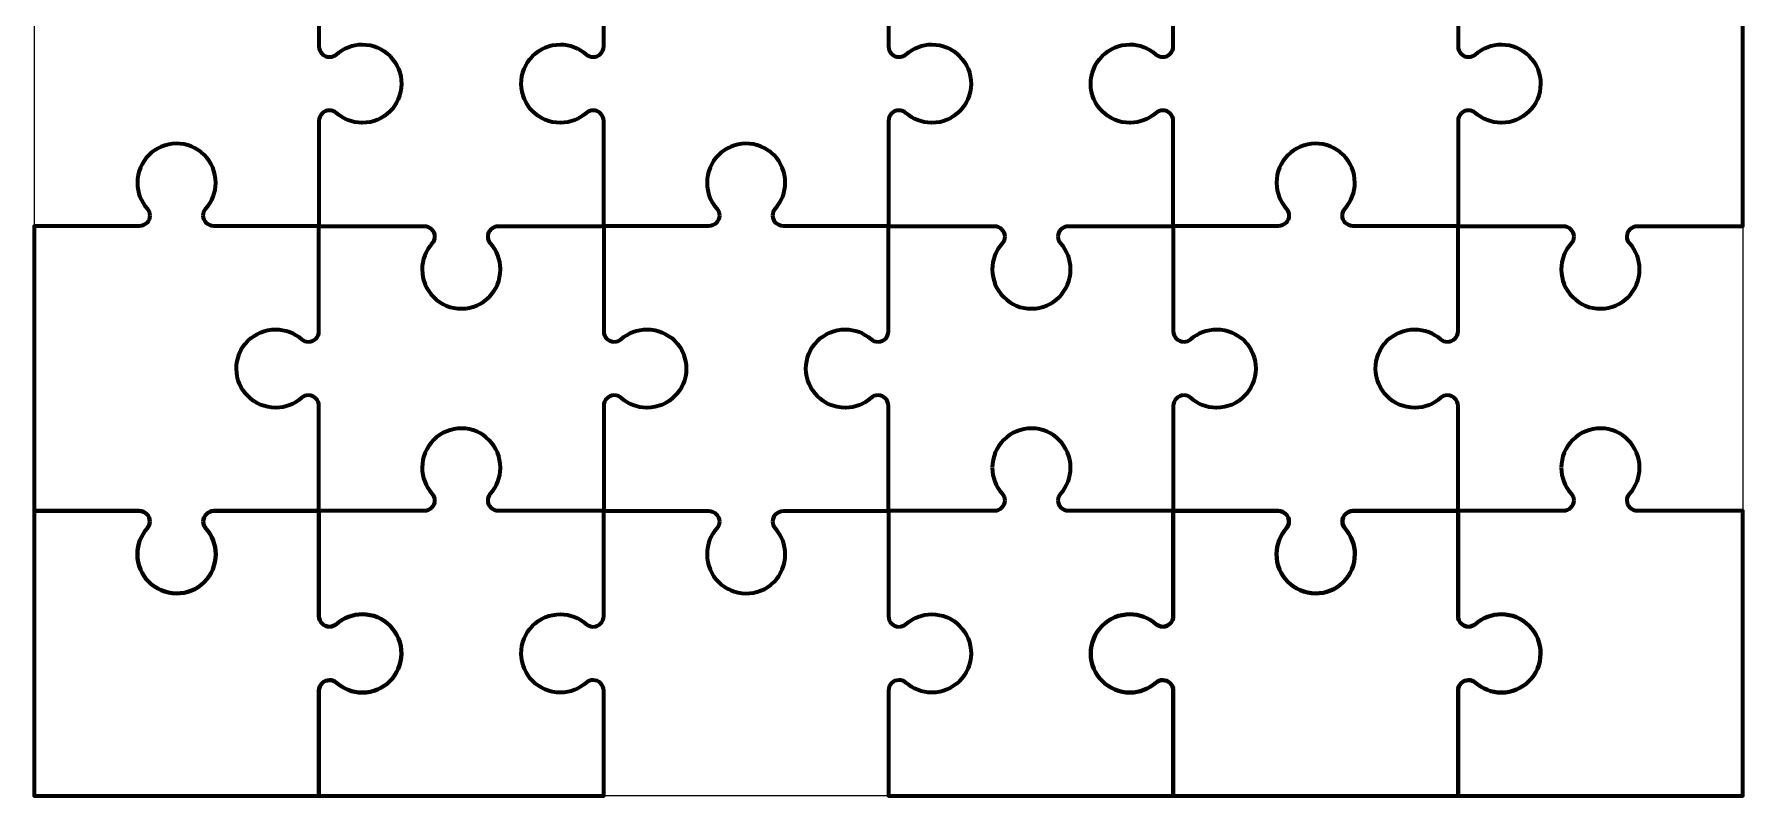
# Model space of a CAD drawing. Header units: millimetres. Extents: x -232 to 386, y -41 to 179.
# Drawn here: x -27.5 to 159.3, y -27.5 to 55.8 of the extents above; entities that cross this region are included whole.
import ezdxf

# ---------------------------------------------------------------- set-up
doc = ezdxf.new("R2010")
doc.units = ezdxf.units.MM
doc.layers.add('Layer 1', color=18, linetype='Continuous', true_color=0x000000)

msp = doc.modelspace()

# ---------------------------------------------------------------- linework, layer by layer
at = {"layer": 'Layer 1', "color": 18, "lineweight": 70, "true_color": 0x050505}
for p, q in [((8.4, 46.08), (8.36, 46.08)), ((30.09, 46.08), (30.05, 46.08)), ((70.66, 46.08), (70.62, 46.08)), ((92.35, 46.08), (92.32, 46.08)), ((132.92, 46.08), (132.88, 46.08)), ((-16.19, 39.53), (-16.19, 39.49)), ((46.08, 39.53), (46.08, 39.49)), ((108.34, 39.53), (108.34, 39.49)), ((23.5, 30.05), (23.5, 30.09)), ((85.83, 30.05), (85.83, 30.09)), ((148.03, 30.05), (148.03, 30.09)), ((97.05, 23.3), (97.05, 23.3)), ((-1.04, 14.94), (-1.08, 14.94)), ((39.53, 14.94), (39.49, 14.94)), ((61.22, 14.94), (61.18, 14.94)), ((101.79, 14.94), (101.75, 14.94)), ((123.49, 14.94), (123.45, 14.94)), ((23.5, 8.36), (23.5, 8.4)), ((85.83, 8.36), (85.83, 8.4)), ((148.03, 8.36), (148.03, 8.4)), ((-15.98, 3.66), (-15.98, 3.66)), ((-7.84, 3.66), (-7.84, 3.66)), ((54.43, 3.66), (54.43, 3.66)), ((116.69, 3.66), (116.69, 3.66)), ((-16.19, -1.04), (-16.19, -1.08)), ((-16.19, -1.08), (-16.19, -1.04)), ((46.08, -1.04), (46.08, -1.08)), ((108.34, -1.04), (108.34, -1.08)), ((108.34, -1.08), (108.34, -1.04)), ((8.4, -16.19), (8.36, -16.19)), ((8.36, -16.19), (8.4, -16.19)), ((30.09, -16.19), (30.05, -16.19)), ((70.66, -16.19), (70.62, -16.19)), ((92.35, -16.19), (92.32, -16.19)), ((92.32, -16.19), (92.35, -16.19)), ((132.92, -16.19), (132.88, -16.19)), ((132.88, -16.19), (132.92, -16.19))]:
    msp.add_line(p, q, dxfattribs=at)
at = {"layer": 'Layer 1'}
for points in [[(-27.47, 65.92), (-27.47, 34.79)], [(159.31, 34.79), (159.31, 3.66)], [(65.92, -27.47), (34.79, -27.47)]]:
    msp.add_lwpolyline(points, dxfattribs=at)
at = {"layer": 'Layer 1', "color": 18, "lineweight": 70, "true_color": 0x050505}
for points in [[(15.15, 65.92), (3.66, 65.92), (3.66, 54.43)], [(34.79, 54.43), (34.79, 65.92), (23.3, 65.92)], [(77.48, 65.92), (65.92, 65.92), (65.92, 54.43)], [(97.05, 54.43), (97.05, 65.92), (85.62, 65.92)], [(139.68, 65.92), (128.18, 65.92), (128.18, 54.43)], [(147.82, 34.79), (159.31, 34.79), (159.31, 65.92), (147.82, 65.92)], [(3.66, 46.28), (3.66, 34.79), (15.15, 34.79), (15.15, 34.79)], [(23.3, 34.79), (23.3, 34.79), (34.79, 34.79), (34.79, 46.28)], [(65.92, 46.28), (65.92, 34.79), (77.48, 34.79)], [(85.62, 34.79), (97.05, 34.79), (97.05, 46.28)], [(128.18, 46.28), (128.18, 34.79), (139.68, 34.79)], [(-15.98, 34.79), (-27.47, 34.79), (-27.47, 3.66), (-15.98, 3.66)], [(3.66, 23.3), (3.66, 34.79), (-7.84, 34.79)], [(46.28, 34.79), (34.79, 34.79), (34.79, 23.3)], [(65.92, 23.3), (65.92, 34.79), (54.43, 34.79)], [(108.55, 34.79), (97.05, 34.79), (97.05, 23.3)], [(128.18, 23.3), (128.18, 34.79), (116.69, 34.79)], [(-7.84, 3.66), (3.66, 3.66), (3.66, 15.15)], [(34.79, 15.15), (34.79, 3.66), (46.28, 3.66), (46.28, 3.66)], [(54.43, 3.66), (65.92, 3.66), (65.92, 15.15)], [(97.05, 15.15), (97.05, 3.66), (108.55, 3.66), (108.55, 3.66)], [(116.69, 3.66), (128.18, 3.66), (128.18, 15.15)], [(-15.98, 3.66), (-27.47, 3.66), (-27.47, -27.47), (3.66, -27.47), (3.66, -15.98)], [(3.66, -7.84), (3.66, 3.66), (-7.84, 3.66)], [(15.15, 3.66), (3.66, 3.66), (3.66, -7.84)], [(34.79, -7.84), (34.79, 3.66), (23.3, 3.66)], [(77.48, 3.66), (65.92, 3.66), (65.92, -7.84)], [(97.05, -7.84), (97.05, 3.66), (85.62, 3.66)], [(108.55, 3.66), (97.05, 3.66), (97.05, -7.84)], [(128.18, -7.84), (128.18, 3.66), (116.69, 3.66)], [(139.68, 3.66), (128.18, 3.66), (128.18, -7.84)], [(128.18, -15.98), (128.18, -27.47), (159.31, -27.47), (159.31, 3.66), (147.82, 3.66)], [(3.66, -15.98), (3.66, -27.47), (34.79, -27.47), (34.79, -15.98)], [(65.92, -15.98), (65.92, -27.47), (97.05, -27.47), (97.05, -15.98)], [(97.05, -15.98), (97.05, -27.47), (128.18, -27.47), (128.18, -15.98)]]:
    msp.add_lwpolyline(points, dxfattribs=at)
msp.add_polyline3d([(3.66, 3.66, 0), (-7.84, 3.66, 0), (-7.84, 3.66, 0)], close=True, dxfattribs=at)
msp.add_polyline3d([(3.66, 3.66, 0), (-7.84, 3.66, 0), (-7.84, 3.66, 0)], close=True, dxfattribs=at)
msp.add_polyline3d([(3.66, 3.66, 0), (-7.84, 3.66, 0), (-7.84, 3.66, 0)], close=True, dxfattribs=at)
msp.add_polyline3d([(3.66, 3.66, 0), (-7.84, 3.66, 0), (-7.84, 3.66, 0)], close=True, dxfattribs=at)
for points in [[(3.66, 54.43), (3.66, 53.79), (4.18, 53.28), (4.81, 53.28)], [(5.57, 53.56), (6.35, 54.25), (7.35, 54.64), (8.4, 54.64)], [(8.4, 54.64), (9.55, 54.64), (10.62, 54.19), (11.43, 53.37)], [(27.01, 53.37), (27.82, 54.19), (28.9, 54.64), (30.05, 54.64)], [(30.05, 54.64), (31.1, 54.64), (32.1, 54.25), (32.88, 53.56)], [(33.64, 53.28), (34.27, 53.28), (34.79, 53.79), (34.79, 54.43)], [(65.92, 54.43), (65.92, 53.79), (66.44, 53.28), (67.07, 53.28)], [(67.83, 53.56), (68.61, 54.25), (69.62, 54.64), (70.66, 54.64)], [(70.66, 54.64), (71.81, 54.64), (72.89, 54.19), (73.7, 53.37)], [(89.28, 53.37), (90.09, 54.19), (91.17, 54.64), (92.31, 54.64)], [(92.31, 54.64), (93.36, 54.64), (94.36, 54.25), (95.14, 53.56)], [(95.9, 53.28), (96.54, 53.28), (97.05, 53.79), (97.05, 54.43)], [(128.18, 54.43), (128.18, 53.79), (128.7, 53.28), (129.34, 53.28)], [(130.09, 53.56), (130.87, 54.25), (131.88, 54.64), (132.92, 54.64)], [(132.92, 54.64), (134.07, 54.64), (135.15, 54.19), (135.96, 53.37)], [(4.81, 53.28), (5.09, 53.28), (5.36, 53.38), (5.57, 53.56)], [(11.43, 53.37), (12.24, 52.55), (12.68, 51.47), (12.68, 50.32)], [(25.77, 50.32), (25.76, 51.47), (26.2, 52.55), (27.01, 53.37)], [(32.88, 53.56), (33.09, 53.38), (33.36, 53.28), (33.64, 53.28)], [(67.07, 53.28), (67.35, 53.28), (67.62, 53.38), (67.83, 53.56)], [(73.7, 53.37), (74.51, 52.55), (74.95, 51.47), (74.94, 50.32)], [(88.03, 50.32), (88.03, 51.47), (88.47, 52.55), (89.28, 53.37)], [(95.14, 53.56), (95.36, 53.38), (95.62, 53.28), (95.9, 53.28)], [(129.34, 53.28), (129.61, 53.28), (129.88, 53.38), (130.09, 53.56)], [(135.96, 53.37), (136.77, 52.55), (137.21, 51.47), (137.2, 50.32)], [(12.68, 50.32), (12.66, 47.98), (10.74, 46.08), (8.4, 46.08)], [(30.05, 46.08), (27.71, 46.08), (25.79, 47.98), (25.77, 50.32)], [(74.94, 50.32), (74.92, 47.98), (73, 46.08), (70.66, 46.08)], [(92.32, 46.08), (89.97, 46.08), (88.05, 47.98), (88.03, 50.32)], [(137.2, 50.32), (137.18, 47.98), (135.26, 46.08), (132.92, 46.08)], [(4.81, 47.43), (4.18, 47.43), (3.66, 46.92), (3.66, 46.28)], [(5.57, 47.15), (5.35, 47.33), (5.09, 47.43), (4.81, 47.43)], [(8.36, 46.08), (7.33, 46.09), (6.34, 46.47), (5.57, 47.15)], [(32.88, 47.15), (32.11, 46.47), (31.12, 46.09), (30.09, 46.08)], [(33.64, 47.43), (33.36, 47.43), (33.09, 47.33), (32.88, 47.15)], [(34.79, 46.28), (34.79, 46.92), (34.27, 47.43), (33.64, 47.43)], [(67.07, 47.43), (66.44, 47.43), (65.92, 46.92), (65.92, 46.28)], [(67.83, 47.15), (67.62, 47.33), (67.35, 47.43), (67.07, 47.43)], [(70.62, 46.08), (69.59, 46.09), (68.6, 46.47), (67.83, 47.15)], [(95.15, 47.15), (94.37, 46.47), (93.38, 46.09), (92.35, 46.08)], [(95.9, 47.43), (95.62, 47.43), (95.36, 47.33), (95.15, 47.15)], [(97.05, 46.28), (97.05, 46.92), (96.54, 47.43), (95.9, 47.43)], [(129.34, 47.43), (128.7, 47.43), (128.18, 46.92), (128.18, 46.28)], [(130.09, 47.15), (129.88, 47.33), (129.61, 47.43), (129.34, 47.43)], [(132.88, 46.08), (131.85, 46.09), (130.86, 46.47), (130.09, 47.15)], [(-11.94, 43.81), (-14.28, 43.79), (-16.19, 41.87), (-16.19, 39.53)], [(-8.89, 42.57), (-9.71, 43.38), (-10.79, 43.82), (-11.94, 43.81)], [(50.32, 43.81), (47.98, 43.79), (46.08, 41.87), (46.08, 39.53)], [(53.37, 42.57), (52.55, 43.38), (51.47, 43.82), (50.32, 43.81)], [(112.59, 43.81), (110.24, 43.79), (108.34, 41.87), (108.34, 39.53)], [(115.63, 42.57), (114.82, 43.38), (113.74, 43.82), (112.59, 43.81)], [(-7.63, 39.53), (-7.63, 40.68), (-8.08, 41.76), (-8.89, 42.57)], [(54.64, 39.53), (54.64, 40.68), (54.19, 41.76), (53.37, 42.57)], [(116.9, 39.53), (116.9, 40.68), (116.45, 41.76), (115.63, 42.57)], [(-16.19, 39.49), (-16.18, 38.46), (-15.8, 37.47), (-15.12, 36.7)], [(-8.7, 36.7), (-8.01, 37.48), (-7.63, 38.48), (-7.63, 39.53)], [(46.08, 39.49), (46.09, 38.46), (46.47, 37.47), (47.15, 36.7)], [(53.56, 36.7), (54.25, 37.48), (54.64, 38.48), (54.64, 39.53)], [(108.34, 39.49), (108.35, 38.46), (108.73, 37.47), (109.41, 36.7)], [(115.83, 36.7), (116.52, 37.48), (116.9, 38.48), (116.9, 39.53)], [(-14.83, 35.94), (-14.83, 35.31), (-15.34, 34.79), (-15.98, 34.79)], [(-15.12, 36.7), (-14.93, 36.49), (-14.83, 36.22), (-14.83, 35.94)], [(-8.99, 35.94), (-8.99, 36.22), (-8.88, 36.49), (-8.7, 36.7)], [(-7.84, 34.79), (-8.47, 34.79), (-8.99, 35.31), (-8.99, 35.94)], [(47.43, 35.94), (47.43, 35.31), (46.92, 34.79), (46.28, 34.79)], [(47.15, 36.7), (47.33, 36.49), (47.43, 36.22), (47.43, 35.94)], [(53.28, 35.94), (53.28, 36.22), (53.38, 36.49), (53.56, 36.7)], [(54.43, 34.79), (53.79, 34.79), (53.28, 35.31), (53.28, 35.94)], [(109.7, 35.94), (109.7, 35.31), (109.18, 34.79), (108.55, 34.79)], [(109.41, 36.7), (109.59, 36.49), (109.7, 36.22), (109.7, 35.94)], [(115.54, 35.94), (115.54, 36.22), (115.64, 36.49), (115.83, 36.7)], [(116.69, 34.79), (116.06, 34.79), (115.54, 35.31), (115.54, 35.94)], [(15.15, 34.79), (15.79, 34.79), (16.3, 34.27), (16.3, 33.64)], [(16.3, 33.64), (16.3, 33.36), (16.2, 33.09), (16.01, 32.88)], [(22.14, 33.64), (22.14, 34.27), (22.66, 34.79), (23.3, 34.79)], [(22.43, 32.88), (22.25, 33.09), (22.14, 33.36), (22.14, 33.64)], [(77.48, 34.79), (78.11, 34.79), (78.63, 34.27), (78.63, 33.64)], [(78.63, 33.64), (78.63, 33.36), (78.52, 33.09), (78.34, 32.88)], [(84.47, 33.64), (84.47, 34.27), (84.99, 34.79), (85.62, 34.79)], [(84.76, 32.88), (84.57, 33.09), (84.47, 33.36), (84.47, 33.64)], [(139.68, 34.79), (140.31, 34.79), (140.83, 34.27), (140.83, 33.64)], [(140.83, 33.64), (140.83, 33.36), (140.73, 33.09), (140.54, 32.88)], [(146.67, 33.64), (146.67, 34.27), (147.19, 34.79), (147.82, 34.79)], [(146.96, 32.88), (146.77, 33.09), (146.67, 33.36), (146.67, 33.64)], [(16.01, 32.88), (15.32, 32.1), (14.94, 31.1), (14.94, 30.05)], [(23.5, 30.09), (23.49, 31.12), (23.11, 32.11), (22.43, 32.88)], [(78.34, 32.88), (77.65, 32.1), (77.27, 31.1), (77.27, 30.05)], [(85.83, 30.09), (85.82, 31.12), (85.44, 32.11), (84.76, 32.88)], [(140.54, 32.88), (139.85, 32.1), (139.47, 31.1), (139.47, 30.05)], [(148.03, 30.09), (148.02, 31.12), (147.64, 32.11), (146.96, 32.88)], [(14.94, 30.05), (14.94, 28.9), (15.39, 27.82), (16.21, 27.01)], [(19.26, 25.77), (21.6, 25.79), (23.5, 27.71), (23.5, 30.05)], [(77.27, 30.05), (77.27, 28.9), (77.72, 27.82), (78.53, 27.01)], [(81.58, 25.77), (83.92, 25.79), (85.83, 27.71), (85.83, 30.05)], [(139.47, 30.05), (139.47, 28.9), (139.92, 27.82), (140.73, 27.01)], [(143.78, 25.77), (146.12, 25.79), (148.03, 27.71), (148.03, 30.05)], [(16.21, 27.01), (17.02, 26.2), (18.11, 25.76), (19.26, 25.77)], [(78.53, 27.01), (79.35, 26.2), (80.43, 25.76), (81.58, 25.77)], [(140.73, 27.01), (141.55, 26.2), (142.63, 25.76), (143.78, 25.77)], [(-4.12, 22.24), (-3.31, 23.05), (-2.23, 23.5), (-1.08, 23.5)], [(-1.08, 23.5), (-0.04, 23.5), (0.97, 23.12), (1.75, 22.43)], [(1.75, 22.43), (1.96, 22.25), (2.23, 22.15), (2.51, 22.15)], [(2.51, 22.15), (3.14, 22.15), (3.66, 22.66), (3.66, 23.3)], [(34.79, 23.3), (34.79, 22.66), (35.31, 22.15), (35.94, 22.15)], [(35.94, 22.15), (36.22, 22.15), (36.49, 22.25), (36.7, 22.43)], [(36.7, 22.43), (37.48, 23.12), (38.48, 23.5), (39.53, 23.5)], [(39.53, 23.5), (40.68, 23.5), (41.76, 23.05), (42.57, 22.24)], [(58.15, 22.24), (58.96, 23.05), (60.03, 23.5), (61.18, 23.5)], [(61.18, 23.5), (62.23, 23.5), (63.23, 23.12), (64.01, 22.43)], [(64.01, 22.43), (64.22, 22.25), (64.49, 22.15), (64.77, 22.15)], [(64.77, 22.15), (65.4, 22.15), (65.92, 22.66), (65.92, 23.3)], [(97.05, 23.3), (97.05, 22.66), (97.57, 22.15), (98.21, 22.15)], [(98.21, 22.15), (98.48, 22.15), (98.75, 22.25), (98.96, 22.43)], [(98.96, 22.43), (99.74, 23.12), (100.75, 23.5), (101.79, 23.5)], [(101.79, 23.5), (102.94, 23.5), (104.02, 23.05), (104.83, 22.24)], [(120.41, 22.24), (121.22, 23.05), (122.3, 23.5), (123.45, 23.5)], [(123.45, 23.5), (124.49, 23.5), (125.49, 23.12), (126.28, 22.43)], [(126.28, 22.43), (126.49, 22.25), (126.75, 22.15), (127.03, 22.15)], [(127.03, 22.15), (127.67, 22.15), (128.18, 22.66), (128.18, 23.3)], [(-5.36, 19.19), (-5.37, 20.34), (-4.93, 21.42), (-4.12, 22.24)], [(42.57, 22.24), (43.38, 21.42), (43.82, 20.34), (43.81, 19.19)], [(56.9, 19.19), (56.9, 20.34), (57.34, 21.42), (58.15, 22.24)], [(104.83, 22.24), (105.64, 21.42), (106.08, 20.34), (106.07, 19.19)], [(119.17, 19.19), (119.16, 20.34), (119.6, 21.42), (120.41, 22.24)], [(-1.08, 14.94), (-3.42, 14.94), (-5.34, 16.85), (-5.36, 19.19)], [(43.81, 19.19), (43.79, 16.85), (41.87, 14.94), (39.53, 14.94)], [(61.18, 14.94), (58.84, 14.94), (56.92, 16.85), (56.9, 19.19)], [(106.07, 19.19), (106.05, 16.85), (104.13, 14.94), (101.79, 14.94)], [(123.45, 14.94), (121.1, 14.94), (119.18, 16.85), (119.17, 19.19)], [(1.75, 16.01), (0.98, 15.33), (-0.01, 14.95), (-1.04, 14.94)], [(2.51, 16.3), (2.23, 16.3), (1.96, 16.2), (1.75, 16.01)], [(3.66, 15.15), (3.66, 15.79), (3.14, 16.3), (2.51, 16.3)], [(35.94, 16.3), (35.31, 16.3), (34.79, 15.79), (34.79, 15.15)], [(36.7, 16.01), (36.49, 16.2), (36.22, 16.3), (35.94, 16.3)], [(39.49, 14.94), (38.46, 14.95), (37.47, 15.33), (36.7, 16.01)], [(64.01, 16.01), (63.24, 15.33), (62.25, 14.95), (61.22, 14.94)], [(64.77, 16.3), (64.49, 16.3), (64.22, 16.2), (64.01, 16.01)], [(65.92, 15.15), (65.92, 15.79), (65.4, 16.3), (64.77, 16.3)], [(98.21, 16.3), (97.57, 16.3), (97.05, 15.79), (97.05, 15.15)], [(98.96, 16.01), (98.75, 16.2), (98.48, 16.3), (98.21, 16.3)], [(101.75, 14.94), (100.72, 14.95), (99.73, 15.33), (98.96, 16.01)], [(126.28, 16.01), (125.51, 15.33), (124.51, 14.95), (123.49, 14.94)], [(127.03, 16.3), (126.75, 16.3), (126.49, 16.2), (126.28, 16.01)], [(128.18, 15.15), (128.18, 15.79), (127.67, 16.3), (127.03, 16.3)], [(16.21, 11.43), (15.39, 10.62), (14.94, 9.55), (14.94, 8.4)], [(19.26, 12.68), (18.11, 12.68), (17.02, 12.24), (16.21, 11.43)], [(23.5, 8.4), (23.5, 10.74), (21.6, 12.66), (19.26, 12.68)], [(78.53, 11.43), (77.72, 10.62), (77.27, 9.55), (77.27, 8.4)], [(81.58, 12.68), (80.43, 12.68), (79.35, 12.24), (78.53, 11.43)], [(85.83, 8.4), (85.83, 10.74), (83.92, 12.66), (81.58, 12.68)], [(140.73, 11.43), (139.92, 10.62), (139.47, 9.55), (139.47, 8.4)], [(143.78, 12.68), (142.63, 12.68), (141.55, 12.24), (140.73, 11.43)], [(148.03, 8.4), (148.03, 10.74), (146.12, 12.66), (143.78, 12.68)], [(14.94, 8.4), (14.94, 7.35), (15.32, 6.35), (16.01, 5.57)], [(22.43, 5.57), (23.11, 6.34), (23.49, 7.33), (23.5, 8.36)], [(77.27, 8.4), (77.27, 7.35), (77.65, 6.35), (78.34, 5.57)], [(84.76, 5.57), (85.44, 6.34), (85.82, 7.33), (85.83, 8.36)], [(139.47, 8.4), (139.47, 7.35), (139.85, 6.35), (140.54, 5.57)], [(146.96, 5.57), (147.64, 6.34), (148.02, 7.33), (148.03, 8.36)], [(16.3, 4.81), (16.3, 4.18), (15.79, 3.66), (15.15, 3.66)], [(16.01, 5.57), (16.2, 5.36), (16.3, 5.09), (16.3, 4.81)], [(22.14, 4.81), (22.14, 5.09), (22.25, 5.35), (22.43, 5.57)], [(23.3, 3.66), (22.66, 3.66), (22.14, 4.18), (22.14, 4.81)], [(78.63, 4.81), (78.63, 4.18), (78.11, 3.66), (77.48, 3.66)], [(78.34, 5.57), (78.52, 5.36), (78.63, 5.09), (78.63, 4.81)], [(84.47, 4.81), (84.47, 5.09), (84.57, 5.35), (84.76, 5.57)], [(85.62, 3.66), (84.99, 3.66), (84.47, 4.18), (84.47, 4.81)], [(140.83, 4.81), (140.83, 4.18), (140.31, 3.66), (139.68, 3.66)], [(140.54, 5.57), (140.73, 5.36), (140.83, 5.09), (140.83, 4.81)], [(146.67, 4.81), (146.67, 5.09), (146.77, 5.35), (146.96, 5.57)], [(147.82, 3.66), (147.19, 3.66), (146.67, 4.18), (146.67, 4.81)], [(-15.98, 3.66), (-15.98, 3.66), (-15.98, 3.66), (-15.98, 3.66)], [(-15.98, 3.66), (-15.34, 3.66), (-14.83, 3.14), (-14.83, 2.51)], [(-14.83, 2.51), (-14.83, 3.14), (-15.34, 3.66), (-15.98, 3.66)], [(-14.83, 2.51), (-14.83, 2.23), (-14.93, 1.96), (-15.12, 1.75)], [(-15.12, 1.75), (-14.93, 1.96), (-14.83, 2.23), (-14.83, 2.51)], [(-8.99, 2.51), (-8.99, 3.14), (-8.47, 3.66), (-7.84, 3.66)], [(-7.84, 3.66), (-8.47, 3.66), (-8.99, 3.14), (-8.99, 2.51)], [(-8.7, 1.75), (-8.88, 1.96), (-8.99, 2.23), (-8.99, 2.51)], [(-8.99, 2.51), (-8.99, 2.23), (-8.88, 1.96), (-8.7, 1.75)], [(-7.84, 3.66), (-7.84, 3.66), (-7.84, 3.66), (-7.84, 3.66)], [(46.28, 3.66), (46.28, 3.66), (46.28, 3.66), (46.28, 3.66)], [(46.28, 3.66), (46.92, 3.66), (47.43, 3.14), (47.43, 2.51)], [(47.43, 2.51), (47.43, 2.23), (47.33, 1.96), (47.15, 1.75)], [(53.28, 2.51), (53.28, 3.14), (53.79, 3.66), (54.43, 3.66)], [(53.56, 1.75), (53.38, 1.96), (53.28, 2.23), (53.28, 2.51)], [(54.43, 3.66), (54.43, 3.66), (54.43, 3.66), (54.43, 3.66)], [(108.55, 3.66), (108.55, 3.66), (108.55, 3.66), (108.55, 3.66)], [(108.55, 3.66), (109.18, 3.66), (109.7, 3.14), (109.7, 2.51)], [(109.7, 2.51), (109.7, 3.14), (109.18, 3.66), (108.55, 3.66)], [(109.7, 2.51), (109.7, 2.23), (109.59, 1.96), (109.41, 1.75)], [(109.41, 1.75), (109.59, 1.96), (109.7, 2.23), (109.7, 2.51)], [(115.54, 2.51), (115.54, 3.14), (116.06, 3.66), (116.69, 3.66)], [(116.69, 3.66), (116.06, 3.66), (115.54, 3.14), (115.54, 2.51)], [(115.83, 1.75), (115.64, 1.96), (115.54, 2.23), (115.54, 2.51)], [(115.54, 2.51), (115.54, 2.23), (115.64, 1.96), (115.83, 1.75)], [(116.69, 3.66), (116.69, 3.66), (116.69, 3.66), (116.69, 3.66)], [(-15.12, 1.75), (-15.8, 0.98), (-16.18, -0.01), (-16.19, -1.04)], [(-16.19, -1.04), (-16.18, -0.01), (-15.8, 0.98), (-15.12, 1.75)], [(-7.63, -1.08), (-7.63, -0.04), (-8.01, 0.97), (-8.7, 1.75)], [(-8.7, 1.75), (-8.01, 0.97), (-7.63, -0.04), (-7.63, -1.08)], [(47.15, 1.75), (46.47, 0.98), (46.09, -0.01), (46.08, -1.04)], [(54.64, -1.08), (54.64, -0.04), (54.25, 0.97), (53.56, 1.75)], [(109.41, 1.75), (108.73, 0.98), (108.35, -0.01), (108.34, -1.04)], [(108.34, -1.04), (108.35, -0.01), (108.73, 0.98), (109.41, 1.75)], [(116.9, -1.08), (116.9, -0.04), (116.52, 0.97), (115.83, 1.75)], [(115.83, 1.75), (116.52, 0.97), (116.9, -0.04), (116.9, -1.08)], [(-16.19, -1.08), (-16.19, -3.42), (-14.28, -5.34), (-11.94, -5.36)], [(-11.94, -5.36), (-14.28, -5.34), (-16.19, -3.42), (-16.19, -1.08)], [(-8.89, -4.12), (-8.08, -3.31), (-7.63, -2.23), (-7.63, -1.08)], [(-7.63, -1.08), (-7.63, -2.23), (-8.08, -3.31), (-8.89, -4.12)], [(46.08, -1.08), (46.08, -3.42), (47.98, -5.34), (50.32, -5.36)], [(53.37, -4.12), (54.19, -3.31), (54.64, -2.23), (54.64, -1.08)], [(108.34, -1.08), (108.34, -3.42), (110.24, -5.34), (112.59, -5.36)], [(112.59, -5.36), (110.24, -5.34), (108.34, -3.42), (108.34, -1.08)], [(115.63, -4.12), (116.45, -3.31), (116.9, -2.23), (116.9, -1.08)], [(116.9, -1.08), (116.9, -2.23), (116.45, -3.31), (115.63, -4.12)], [(-11.94, -5.36), (-10.79, -5.37), (-9.71, -4.93), (-8.89, -4.12)], [(-8.89, -4.12), (-9.71, -4.93), (-10.79, -5.37), (-11.94, -5.36)], [(50.32, -5.36), (51.47, -5.37), (52.55, -4.93), (53.37, -4.12)], [(112.59, -5.36), (113.74, -5.37), (114.82, -4.93), (115.63, -4.12)], [(115.63, -4.12), (114.82, -4.93), (113.74, -5.37), (112.59, -5.36)], [(3.66, -7.84), (3.66, -8.47), (4.18, -8.99), (4.81, -8.99)], [(4.81, -8.99), (4.18, -8.99), (3.66, -8.47), (3.66, -7.84)], [(4.81, -8.99), (5.09, -8.99), (5.36, -8.88), (5.57, -8.7)], [(5.57, -8.7), (5.36, -8.88), (5.09, -8.99), (4.81, -8.99)], [(5.57, -8.7), (6.35, -8.01), (7.35, -7.63), (8.4, -7.63)], [(8.4, -7.63), (7.35, -7.63), (6.35, -8.01), (5.57, -8.7)], [(8.4, -7.63), (9.55, -7.63), (10.62, -8.08), (11.43, -8.89)], [(11.43, -8.89), (10.62, -8.08), (9.55, -7.63), (8.4, -7.63)], [(11.43, -8.89), (12.24, -9.71), (12.68, -10.79), (12.68, -11.94)], [(12.68, -11.94), (12.68, -10.79), (12.24, -9.71), (11.43, -8.89)], [(25.77, -11.94), (25.76, -10.79), (26.2, -9.71), (27.01, -8.89)], [(27.01, -8.89), (27.82, -8.08), (28.9, -7.63), (30.05, -7.63)], [(30.05, -7.63), (31.1, -7.63), (32.1, -8.01), (32.88, -8.7)], [(32.88, -8.7), (33.09, -8.88), (33.36, -8.99), (33.64, -8.99)], [(33.64, -8.99), (34.27, -8.99), (34.79, -8.47), (34.79, -7.84)], [(65.92, -7.84), (65.92, -8.47), (66.44, -8.99), (67.07, -8.99)], [(67.07, -8.99), (67.35, -8.99), (67.62, -8.88), (67.83, -8.7)], [(67.83, -8.7), (68.61, -8.01), (69.62, -7.63), (70.66, -7.63)], [(70.66, -7.63), (71.81, -7.63), (72.89, -8.08), (73.7, -8.89)], [(73.7, -8.89), (74.51, -9.71), (74.95, -10.79), (74.94, -11.94)], [(88.03, -11.94), (88.03, -10.79), (88.47, -9.71), (89.28, -8.89)], [(89.28, -8.89), (88.47, -9.71), (88.03, -10.79), (88.03, -11.94)], [(89.28, -8.89), (90.09, -8.08), (91.17, -7.63), (92.31, -7.63)], [(92.31, -7.63), (91.17, -7.63), (90.09, -8.08), (89.28, -8.89)], [(92.31, -7.63), (93.36, -7.63), (94.36, -8.01), (95.14, -8.7)], [(95.14, -8.7), (94.36, -8.01), (93.36, -7.63), (92.31, -7.63)], [(95.14, -8.7), (95.36, -8.88), (95.62, -8.99), (95.9, -8.99)], [(95.9, -8.99), (95.62, -8.99), (95.36, -8.88), (95.14, -8.7)], [(95.9, -8.99), (96.54, -8.99), (97.05, -8.47), (97.05, -7.84)], [(97.05, -7.84), (97.05, -8.47), (96.54, -8.99), (95.9, -8.99)], [(128.18, -7.84), (128.18, -8.47), (128.7, -8.99), (129.34, -8.99)], [(129.34, -8.99), (128.7, -8.99), (128.18, -8.47), (128.18, -7.84)], [(129.34, -8.99), (129.61, -8.99), (129.88, -8.88), (130.09, -8.7)], [(130.09, -8.7), (129.88, -8.88), (129.61, -8.99), (129.34, -8.99)], [(130.09, -8.7), (130.87, -8.01), (131.88, -7.63), (132.92, -7.63)], [(132.92, -7.63), (131.88, -7.63), (130.87, -8.01), (130.09, -8.7)], [(132.92, -7.63), (134.07, -7.63), (135.15, -8.08), (135.96, -8.89)], [(135.96, -8.89), (135.15, -8.08), (134.07, -7.63), (132.92, -7.63)], [(135.96, -8.89), (136.77, -9.71), (137.21, -10.79), (137.2, -11.94)], [(137.2, -11.94), (137.21, -10.79), (136.77, -9.71), (135.96, -8.89)], [(12.68, -11.94), (12.66, -14.28), (10.74, -16.19), (8.4, -16.19)], [(8.4, -16.19), (10.74, -16.19), (12.66, -14.28), (12.68, -11.94)], [(30.05, -16.19), (27.71, -16.19), (25.79, -14.28), (25.77, -11.94)], [(74.94, -11.94), (74.92, -14.28), (73, -16.19), (70.66, -16.19)], [(92.32, -16.19), (89.97, -16.19), (88.05, -14.28), (88.03, -11.94)], [(88.03, -11.94), (88.05, -14.28), (89.97, -16.19), (92.32, -16.19)], [(137.2, -11.94), (137.18, -14.28), (135.26, -16.19), (132.92, -16.19)], [(132.92, -16.19), (135.26, -16.19), (137.18, -14.28), (137.2, -11.94)], [(4.81, -14.83), (4.18, -14.83), (3.66, -15.34), (3.66, -15.98)], [(3.66, -15.98), (3.66, -15.34), (4.18, -14.83), (4.81, -14.83)], [(5.57, -15.12), (5.35, -14.93), (5.09, -14.83), (4.81, -14.83)], [(4.81, -14.83), (5.09, -14.83), (5.35, -14.93), (5.57, -15.12)], [(33.64, -14.83), (33.36, -14.83), (33.09, -14.93), (32.88, -15.12)], [(34.79, -15.98), (34.79, -15.34), (34.27, -14.83), (33.64, -14.83)], [(67.07, -14.83), (66.44, -14.83), (65.92, -15.34), (65.92, -15.98)], [(67.83, -15.12), (67.62, -14.93), (67.35, -14.83), (67.07, -14.83)], [(95.9, -14.83), (95.62, -14.83), (95.36, -14.93), (95.15, -15.12)], [(95.15, -15.12), (95.36, -14.93), (95.62, -14.83), (95.9, -14.83)], [(97.05, -15.98), (97.05, -15.34), (96.54, -14.83), (95.9, -14.83)], [(95.9, -14.83), (96.54, -14.83), (97.05, -15.34), (97.05, -15.98)], [(129.34, -14.83), (128.7, -14.83), (128.18, -15.34), (128.18, -15.98)], [(128.18, -15.98), (128.18, -15.34), (128.7, -14.83), (129.34, -14.83)], [(130.09, -15.12), (129.88, -14.93), (129.61, -14.83), (129.34, -14.83)], [(129.34, -14.83), (129.61, -14.83), (129.88, -14.93), (130.09, -15.12)], [(8.36, -16.19), (7.33, -16.18), (6.34, -15.8), (5.57, -15.12)], [(5.57, -15.12), (6.34, -15.8), (7.33, -16.18), (8.36, -16.19)], [(32.88, -15.12), (32.11, -15.8), (31.12, -16.18), (30.09, -16.19)], [(70.62, -16.19), (69.59, -16.18), (68.6, -15.8), (67.83, -15.12)], [(95.15, -15.12), (94.37, -15.8), (93.38, -16.18), (92.35, -16.19)], [(92.35, -16.19), (93.38, -16.18), (94.37, -15.8), (95.15, -15.12)], [(132.88, -16.19), (131.85, -16.18), (130.86, -15.8), (130.09, -15.12)], [(130.09, -15.12), (130.86, -15.8), (131.85, -16.18), (132.88, -16.19)]]:
    msp.add_open_spline(points, degree=3, dxfattribs=at)

doc.saveas('drawing.dxf')
